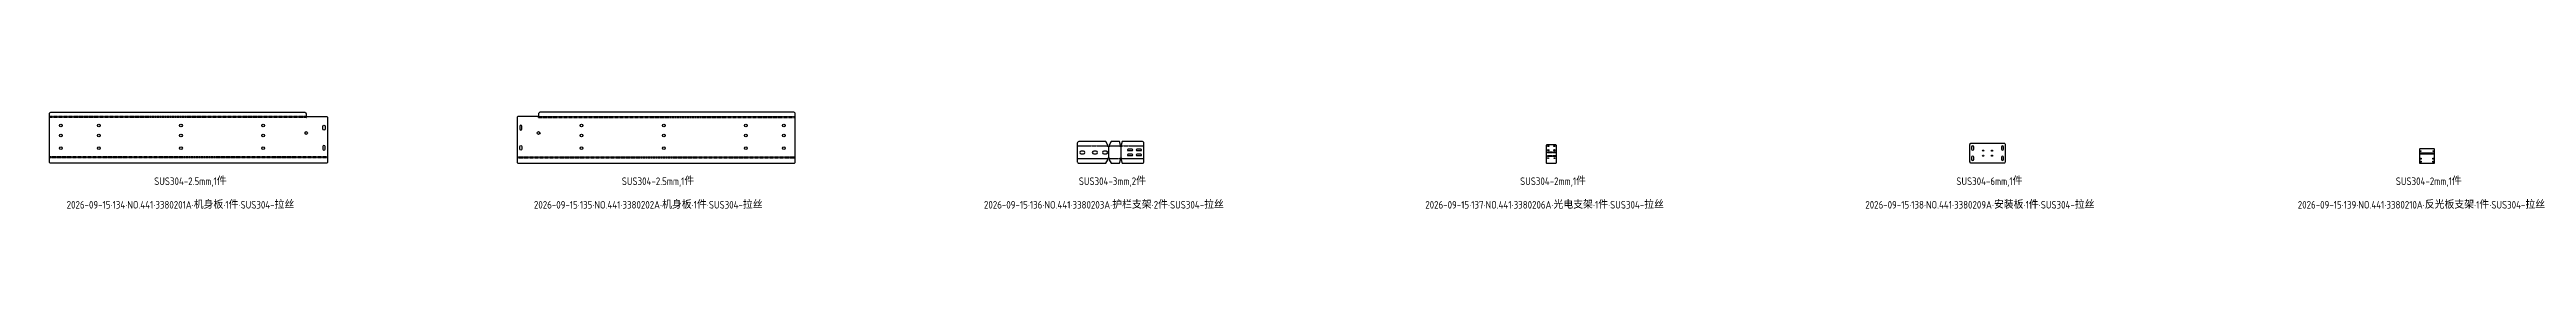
# Model space of a CAD drawing. Header units: inches. Extents: x -1146 to 175717, y 26430 to 31570.
# Drawn here: x 54900 to 64699, y 26430 to 26813 of the extents above; entities that cross this region are included whole.
import ezdxf

# ---------------------------------------------------------------- set-up
doc = ezdxf.new("R2010")
doc.units = ezdxf.units.IN
doc.header["$LTSCALE"] = 0.194989
doc.linetypes.add('CENTER', pattern=[50.8, 31.75, -6.35, 6.35, -6.35])
doc.layers.add('可见 (ISO)', color=7, linetype='Continuous', lineweight=25)
doc.layers.add('折弯线', color=1, linetype='CENTER')
doc.styles.add('BJ', font='gbenor.shx', dxfattribs={"height": 10, "bigfont": 'hztxt.shx'})

msp = doc.modelspace()

# ---------------------------------------------------------------- linework, layer by layer
at = {"color": 7, "linetype": 'Continuous', "lineweight": 25}
msp.add_lwpolyline([(59223.6, 26610.7, 0.414214), (59229.6, 26616.7), (59229.6, 26690.6, 0.414214), (59223.6, 26696.6), (59143, 26696.6), (59139.2, 26682.6), (59139.2, 26675.7), (59136.9, 26675.7), (59136.8, 26682.6), (59133, 26696.6), (59100.1, 26696.6), (59092, 26682.6), (59091.9, 26675.7), (59087.3, 26675.7), (59087.2, 26682.6), (59079.1, 26696.6), (58971.7, 26696.6, 0.414214), (58965.7, 26690.6), (58965.7, 26616.7, 0.414214), (58971.7, 26610.7), (59079.1, 26610.7), (59087.2, 26624.7), (59087.3, 26631.7), (59091.9, 26631.7), (59092, 26624.7), (59100.1, 26610.7), (59133, 26610.7), (59136.8, 26624.7), (59136.9, 26631.7), (59139.2, 26631.7), (59139.2, 26624.7), (59143, 26610.7)], format="xyb", close=True, dxfattribs=at)
at = {"color": 7}
msp.add_lwpolyline([(60821.1, 26680.7), (60821.1, 26613.7, 0.414214), (60824.1, 26610.7), (60858.1, 26610.7, 0.414214), (60861.1, 26613.7), (60861.1, 26680.7, 0.414214), (60858.1, 26683.7), (60824.1, 26683.7, 0.414214)], format="xyb", close=True, dxfattribs=at)
at = {"layer": '可见 (ISO)'}
for points in [[(55994.7, 26796.7, -0.414214), (55999.7, 26791.7), (55999.7, 26615.7, -0.414214), (55994.7, 26610.7), (54904.7, 26610.7, -0.414214), (54899.7, 26615.7), (54899.7, 26807.7, -0.414214), (54904.7, 26812.7), (55909.7, 26812.7, -0.414214), (55914.7, 26807.7), (55914.7, 26791.7), (55915.7, 26791.7), (55915.7, 26796.7)], [(55980.7, 26756.7, -1), (55989.7, 26756.7), (55989.7, 26746.7, -1), (55980.7, 26746.7)], [(56754.7, 26796.7, 0.414214), (56749.7, 26791.7), (56749.7, 26615.7, 0.414214), (56754.7, 26610.7), (57844.7, 26610.7, 0.414214), (57849.7, 26615.7), (57849.7, 26807.7, 0.414214), (57844.7, 26812.7), (56839.7, 26812.7, 0.414214), (56834.7, 26807.7), (56834.7, 26791.7), (56833.7, 26791.7), (56833.7, 26796.7)], [(56768.7, 26756.7, 1), (56759.7, 26756.7), (56759.7, 26746.7, 1), (56768.7, 26746.7)], [(55989.7, 26666.7), (55989.7, 26676.7, 1), (55980.7, 26676.7), (55980.7, 26666.7, 1)], [(56759.7, 26666.7), (56759.7, 26676.7, -1), (56768.7, 26676.7), (56768.7, 26666.7, -1)], [(58990.7, 26648.2, 1), (58990.7, 26659.2), (58980.7, 26659.2, 1), (58980.7, 26648.2)], [(59030.7, 26659.2, 1), (59030.7, 26648.2), (59040.7, 26648.2, 1), (59040.7, 26659.2)], [(59070.7, 26659.2, 1), (59070.7, 26648.2), (59080.7, 26648.2, 1), (59080.7, 26659.2)], [(59174.6, 26660.9, 0.003015), (59174.6, 26660.9), (59182.6, 26660.9, 1), (59182.6, 26666.4), (59174.6, 26666.4, 0.003015), (59174.6, 26666.4), (59166.6, 26666.4, 1), (59166.6, 26660.9)], [(59209.6, 26666.4, 0.003015), (59209.6, 26666.4), (59201.6, 26666.4, 1), (59201.6, 26660.9), (59209.6, 26660.9, 0.003015), (59209.6, 26660.9), (59217.6, 26660.9, 1), (59217.6, 26666.4)], [(62503.1, 26690.7), (62631.1, 26690.7, -0.414214), (62637.1, 26684.7), (62637.1, 26616.7, -0.414214), (62631.1, 26610.7), (62503.1, 26610.7, -0.414214), (62497.1, 26616.7), (62497.1, 26684.7, -0.414214)], [(62503.6, 26666.7, 1), (62512.6, 26666.7), (62512.6, 26674.7, 1), (62503.6, 26674.7)], [(62621.6, 26666.7, 1), (62630.6, 26666.7), (62630.6, 26674.7, 1), (62621.6, 26674.7)], [(64278.6, 26667.7, 0.414214), (64275.6, 26664.7), (64275.6, 26613.7, 0.414214), (64278.6, 26610.7), (64332.6, 26610.7, 0.414214), (64335.6, 26613.7), (64335.6, 26664.7, 0.414214), (64332.6, 26667.7)], [(59174.6, 26640.9, 0.003015), (59174.6, 26640.9), (59182.6, 26640.9, 1), (59182.6, 26646.4), (59174.6, 26646.4, 0.003015), (59174.6, 26646.4), (59166.6, 26646.4, 1), (59166.6, 26640.9)], [(59209.6, 26646.4, 0.003015), (59209.6, 26646.4), (59201.6, 26646.4, 1), (59201.6, 26640.9), (59209.6, 26640.9, 0.003015), (59209.6, 26640.9), (59217.6, 26640.9, 1), (59217.6, 26646.4)], [(62503.6, 26626.7, 1), (62512.6, 26626.7), (62512.6, 26634.7, 1), (62503.6, 26634.7)], [(62621.6, 26626.7, 1), (62630.6, 26626.7), (62630.6, 26634.7, 1), (62621.6, 26634.7)]]:
    msp.add_lwpolyline(points, format="xyb", close=True, dxfattribs=at)
for centre, radius in [((54944.7, 26760.7), 5.5), ((55094.7, 26760.7), 5.5), ((55419.7, 26760.7), 5.5), ((55744.7, 26760.7), 5.5), ((57004.7, 26760.7), 5.5), ((57329.7, 26760.7), 5.5), ((57654.7, 26760.7), 5.5), ((57804.7, 26760.7), 5.5), ((54944.7, 26720.7), 5.5), ((54944.7, 26670.7), 5.5), ((55094.7, 26720.7), 5.5), ((55094.7, 26670.7), 5.5), ((55419.7, 26720.7), 5.5), ((55419.7, 26670.7), 5.5), ((55744.7, 26720.7), 5.5), ((55744.7, 26670.7), 5.5), ((55914.7, 26730.7), 5.5), ((56834.7, 26730.7), 5.5), ((57004.7, 26720.7), 5.5), ((57004.7, 26670.7), 5.5), ((57329.7, 26720.7), 5.5), ((57329.7, 26670.7), 5.5), ((57654.7, 26720.7), 5.5), ((57654.7, 26670.7), 5.5), ((57804.7, 26720.7), 5.5), ((57804.7, 26670.7), 5.5), ((60829.1, 26678.7), 2.25), ((60829.1, 26662.7), 2.25), ((60853.1, 26678.7), 2.25), ((60853.1, 26662.7), 2.25), ((62549.6, 26660.7), 2.07), ((62584.6, 26660.7), 2.07), ((64280.6, 26658.7), 1.62), ((64330.6, 26658.7), 1.62), ((60828.4, 26630.7), 1.75), ((60853.8, 26630.7), 1.75), ((62549.6, 26640.7), 2.07), ((62584.6, 26640.7), 2.07), ((64280.6, 26628.7), 2.25), ((64280.6, 26616.7), 2.25), ((64330.6, 26628.7), 2.25), ((64330.6, 26616.7), 2.25)]:
    msp.add_circle(centre, radius, dxfattribs=at)
at = {"layer": '折弯线', "color": 5, "linetype": 'CENTER', "ltscale": 0.5}
for points in [[(55914.7, 26796.7), (54899.7, 26796.7)], [(55914.7, 26792.7), (54899.7, 26792.7)], [(56834.7, 26796.7), (57849.7, 26796.7)], [(56834.7, 26792.7), (57849.7, 26792.7)], [(60861.1, 26654.7), (60821.1, 26654.7)], [(55999.7, 26635.7), (54899.7, 26635.7)], [(55999.7, 26631.7), (54899.7, 26631.7)], [(56749.7, 26635.7), (57849.7, 26635.7)], [(56749.7, 26631.7), (57849.7, 26631.7)], [(60861.1, 26651.7), (60821.1, 26651.7)], [(60861.1, 26640.7), (60821.1, 26640.7)], [(60861.1, 26637.7), (60821.1, 26637.7)]]:
    msp.add_lwpolyline(points, dxfattribs=at)
at = {"layer": '折弯线', "color": 1, "linetype": 'CENTER', "ltscale": 0.5}
for points in [[(55914.7, 26794.7), (54899.7, 26794.7)], [(56834.7, 26794.7), (57849.7, 26794.7)], [(55999.7, 26633.7), (54899.7, 26633.7)], [(56749.7, 26633.7), (57849.7, 26633.7)], [(60861.1, 26653.2), (60821.1, 26653.2)], [(60861.1, 26639.2), (60821.1, 26639.2)], [(64335.6, 26649.2), (64275.6, 26649.2)]]:
    msp.add_lwpolyline(points, dxfattribs=at)
at = {"layer": '折弯线', "color": 1, "linetype": 'CENTER'}
for points in [[(58965.7, 26679.2), (59087.2, 26679.2)], [(59089.6, 26675.7), (59089.6, 26631.7)], [(59092, 26679.2), (59136.8, 26679.2)], [(59138, 26675.7), (59138, 26631.7)], [(59139.2, 26679.2), (59229.6, 26679.2)], [(59087.2, 26628.2), (58965.7, 26628.2)], [(59136.8, 26628.2), (59092, 26628.2)], [(59229.6, 26628.2), (59139.2, 26628.2)]]:
    msp.add_lwpolyline(points, dxfattribs=at)
at = {"layer": '折弯线', "color": 5, "linetype": 'CENTER'}
for points in [[(64335.6, 26650.7), (64275.6, 26650.7)], [(64275.6, 26647.7), (64335.6, 26647.7)]]:
    msp.add_lwpolyline(points, dxfattribs=at)

# ---------------------------------------------------------------- texts
at = {"color": 3, "style": 'BJ'}
for s, p in [('SUS304-2.5mm,1件', (55313.7, 26524.4)), ('SUS304-2.5mm,1件', (57163.7, 26524.4)), ('SUS304-3mm,2件', (58971.7, 26524.4)), ('SUS304-2mm,1件', (60717.6, 26524.4)), ('SUS304-6mm,1件', (62443.6, 26524.4)), ('SUS304-2mm,1件', (64182.1, 26524.4))]:
    msp.add_text(s, height=30, dxfattribs=at).set_placement(p)
at = {"color": 2, "style": 'BJ'}
for s, p in [('2026-09-15·134·NO.441·3380201A·机身板·1件·SUS304-拉丝', (54967.4, 26430.7)), ('2026-09-15·135·NO.441·3380202A·机身板·1件·SUS304-拉丝', (56816.1, 26430.7)), ('2026-09-15·136·NO.441·3380203A·护栏支架·2件·SUS304-拉丝', (58596.6, 26430.7)), ('2026-09-15·137·NO.441·3380206A·光电支架·1件·SUS304-拉丝', (60342.5, 26430.7)), ('2026-09-15·138·NO.441·3380209A·安装板·1件·SUS304-拉丝', (62083.4, 26430.7)), ('2026-09-15·139·NO.441·3380210A·反光板支架·1件·SUS304-拉丝', (63794.4, 26430.7))]:
    msp.add_text(s, height=30, dxfattribs=at).set_placement(p)

doc.saveas('drawing.dxf')
